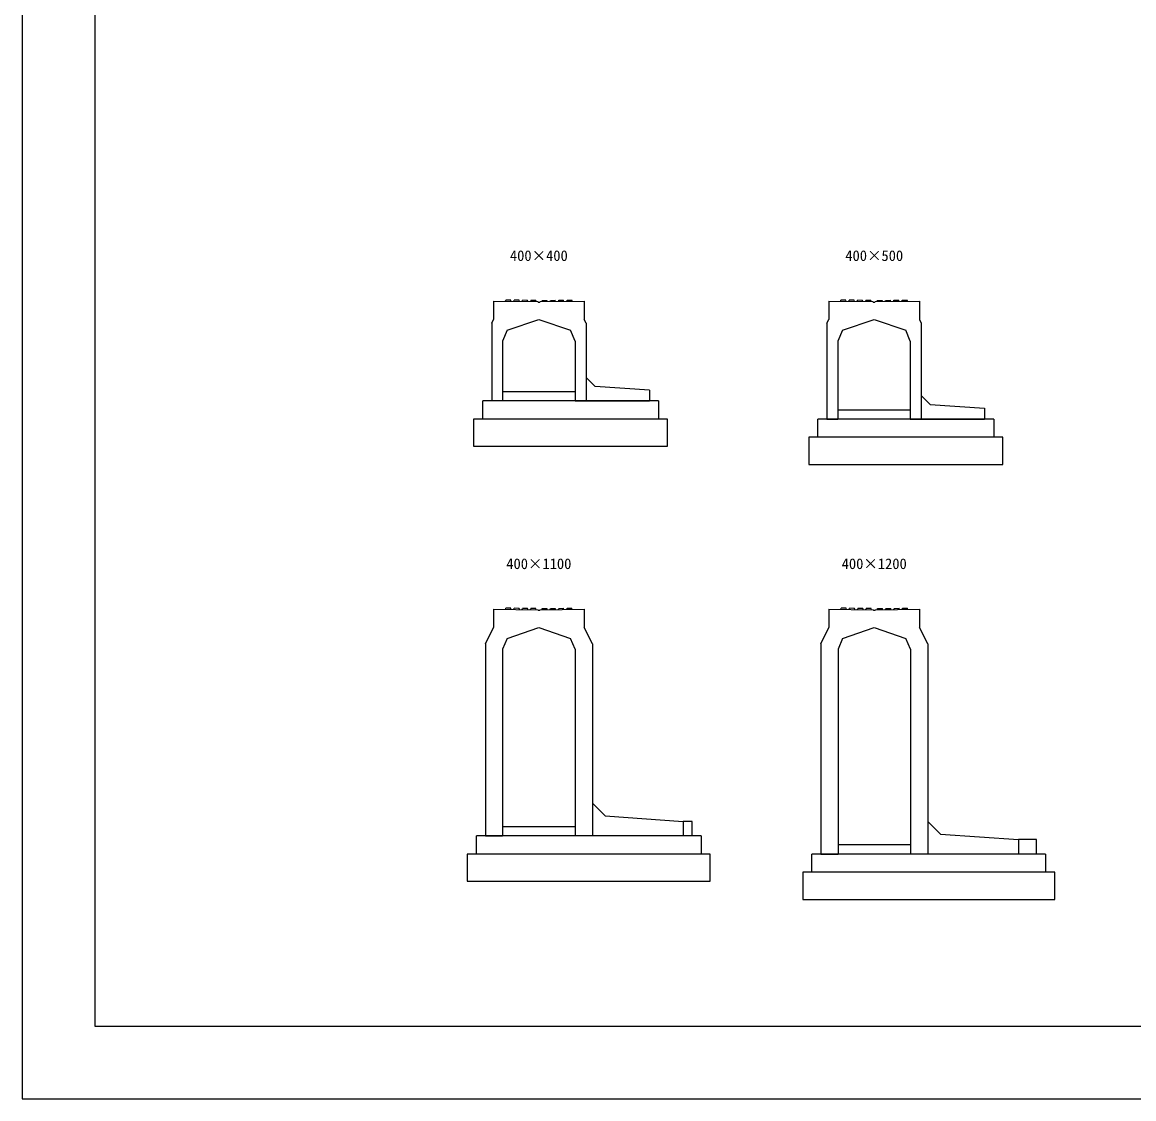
# Model space of a CAD drawing. Units: millimetres, scale not verified. Extents: x -16800 to 16800, y -5940 to 5940.
# Drawn here: x -16800 to -10669, y -5940 to 0 of the extents above; entities that cross this region are included whole.
import ezdxf
from ezdxf.enums import TextEntityAlignment as Align

# ---------------------------------------------------------------- set-up
doc = ezdxf.new("R2010")
doc.units = ezdxf.units.MM
doc.header["$LTSCALE"] = 20
for name, color, linetype, lineweight in [('0-1_Defpoints', 5, 'Continuous', 25), ('0-2_HATCH', 6, 'Continuous', 25), ('0-5_OUTLINE', 3, 'Continuous', 25), ('0-6_TXT', 7, 'Continuous', 25), ('0-7_WAKU', 3, 'Continuous', 25)]:
    doc.layers.add(name, color=color, linetype=linetype, lineweight=lineweight)
doc.styles.add('ＭＳ ゴシック', font='')
doc.styles.get('ＭＳ ゴシック').set_extended_font_data('MS Gothic')

msp = doc.modelspace()

# ---------------------------------------------------------------- linework, layer by layer
at = {"layer": '0-1_Defpoints'}
msp.add_lwpolyline([(-16800, -5940), (0, -5940), (0, 5940), (-16800, 5940)], close=True, dxfattribs=at)
at = {"layer": '0-2_HATCH'}
for p, q in [((-14134, -1539.8), (-14132.45, -1533.32)), ((-14105.45, -1533.59), (-14132.45, -1533.32)), ((-14104, -1540.1), (-14105.45, -1533.59)), ((-14088, -1540.26), (-14086.45, -1533.78)), ((-14059.45, -1534.05), (-14086.45, -1533.78)), ((-14058, -1540.56), (-14059.45, -1534.05)), ((-14042, -1540.72), (-14040.45, -1534.24)), ((-14013.45, -1534.51), (-14040.45, -1534.24)), ((-14012, -1541.02), (-14013.45, -1534.51)), ((-13996, -1541.18), (-13994.45, -1534.7)), ((-13967.45, -1534.97), (-13994.45, -1534.7)), ((-13966, -1541.48), (-13967.45, -1534.97)), ((-13934, -1541.48), (-13932.55, -1534.97)), ((-13932.55, -1534.97), (-13905.55, -1534.7)), ((-13904, -1541.18), (-13905.55, -1534.7)), ((-13888, -1541.02), (-13886.55, -1534.51)), ((-13886.55, -1534.51), (-13859.55, -1534.24)), ((-13858, -1540.72), (-13859.55, -1534.24)), ((-13842, -1540.56), (-13840.55, -1534.05)), ((-13840.55, -1534.05), (-13813.55, -1533.78)), ((-13812, -1540.26), (-13813.55, -1533.78)), ((-13796, -1540.1), (-13794.55, -1533.59)), ((-13794.55, -1533.59), (-13767.55, -1533.32)), ((-13766, -1539.8), (-13767.55, -1533.32)), ((-12285.48, -1539.8), (-12283.93, -1533.32)), ((-12256.93, -1533.59), (-12283.93, -1533.32)), ((-12255.48, -1540.1), (-12256.93, -1533.59)), ((-12239.48, -1540.26), (-12237.93, -1533.78)), ((-12210.93, -1534.05), (-12237.93, -1533.78)), ((-12209.48, -1540.56), (-12210.93, -1534.05)), ((-12193.48, -1540.72), (-12191.93, -1534.24)), ((-12164.93, -1534.51), (-12191.93, -1534.24)), ((-12163.48, -1541.02), (-12164.93, -1534.51)), ((-12147.48, -1541.18), (-12145.93, -1534.7)), ((-12118.93, -1534.97), (-12145.93, -1534.7)), ((-12117.48, -1541.48), (-12118.93, -1534.97)), ((-12085.48, -1541.48), (-12084.03, -1534.97)), ((-12084.03, -1534.97), (-12057.03, -1534.7)), ((-12055.48, -1541.18), (-12057.03, -1534.7)), ((-12039.48, -1541.02), (-12038.03, -1534.51)), ((-12038.03, -1534.51), (-12011.03, -1534.24)), ((-12009.48, -1540.72), (-12011.03, -1534.24)), ((-11993.48, -1540.56), (-11992.03, -1534.05)), ((-11992.03, -1534.05), (-11965.03, -1533.78)), ((-11963.48, -1540.26), (-11965.03, -1533.78)), ((-11947.48, -1540.1), (-11946.03, -1533.59)), ((-11946.03, -1533.59), (-11919.03, -1533.32)), ((-11917.48, -1539.8), (-11919.03, -1533.32)), ((-14134, -3239.8), (-14132.45, -3233.32)), ((-14105.45, -3233.59), (-14132.45, -3233.32)), ((-14104, -3240.1), (-14105.45, -3233.59)), ((-14088, -3240.26), (-14086.45, -3233.78)), ((-14059.45, -3234.05), (-14086.45, -3233.78)), ((-14058, -3240.56), (-14059.45, -3234.05)), ((-14042, -3240.72), (-14040.45, -3234.24)), ((-14013.45, -3234.51), (-14040.45, -3234.24)), ((-14012, -3241.02), (-14013.45, -3234.51)), ((-13996, -3241.18), (-13994.45, -3234.7)), ((-13967.45, -3234.97), (-13994.45, -3234.7)), ((-13966, -3241.48), (-13967.45, -3234.97)), ((-13934, -3241.48), (-13932.55, -3234.97)), ((-13932.55, -3234.97), (-13905.55, -3234.7)), ((-13904, -3241.18), (-13905.55, -3234.7)), ((-13888, -3241.02), (-13886.55, -3234.51)), ((-13886.55, -3234.51), (-13859.55, -3234.24)), ((-13858, -3240.72), (-13859.55, -3234.24)), ((-13842, -3240.56), (-13840.55, -3234.05)), ((-13840.55, -3234.05), (-13813.55, -3233.78)), ((-13812, -3240.26), (-13813.55, -3233.78)), ((-13796, -3240.1), (-13794.55, -3233.59)), ((-13794.55, -3233.59), (-13767.55, -3233.32)), ((-13766, -3239.8), (-13767.55, -3233.32)), ((-12284, -3239.8), (-12282.45, -3233.32)), ((-12255.45, -3233.59), (-12282.45, -3233.32)), ((-12254, -3240.1), (-12255.45, -3233.59)), ((-12238, -3240.26), (-12236.45, -3233.78)), ((-12209.45, -3234.05), (-12236.45, -3233.78)), ((-12208, -3240.56), (-12209.45, -3234.05)), ((-12192, -3240.72), (-12190.45, -3234.24)), ((-12163.45, -3234.51), (-12190.45, -3234.24)), ((-12162, -3241.02), (-12163.45, -3234.51)), ((-12146, -3241.18), (-12144.45, -3234.7)), ((-12117.45, -3234.97), (-12144.45, -3234.7)), ((-12116, -3241.48), (-12117.45, -3234.97)), ((-12084, -3241.48), (-12082.55, -3234.97)), ((-12082.55, -3234.97), (-12055.55, -3234.7)), ((-12054, -3241.18), (-12055.55, -3234.7)), ((-12038, -3241.02), (-12036.55, -3234.51)), ((-12036.55, -3234.51), (-12009.55, -3234.24)), ((-12008, -3240.72), (-12009.55, -3234.24)), ((-11992, -3240.56), (-11990.55, -3234.05)), ((-11990.55, -3234.05), (-11963.55, -3233.78)), ((-11962, -3240.26), (-11963.55, -3233.78)), ((-11946, -3240.1), (-11944.55, -3233.59)), ((-11944.55, -3233.59), (-11917.55, -3233.32)), ((-11916, -3239.8), (-11917.55, -3233.32))]:
    msp.add_line(p, q, dxfattribs=at)
at = {"layer": '0-5_OUTLINE'}
for p, q in [((-14200, -1539.14), (-13956, -1541.58)), ((-14200, -1539.14), (-14200, -1639.64)), ((-13954.5, -1544.84), (-13956, -1541.58)), ((-13954.5, -1544.84), (-13945.5, -1544.84)), ((-13945.5, -1544.84), (-13944, -1541.58)), ((-13944, -1541.58), (-13700, -1539.14)), ((-13700, -1539.14), (-13700, -1639.64)), ((-12351.48, -1539.14), (-12107.48, -1541.58)), ((-12351.48, -1539.14), (-12351.48, -1639.64)), ((-12105.98, -1544.84), (-12107.48, -1541.58)), ((-12105.98, -1544.84), (-12096.98, -1544.84)), ((-12096.98, -1544.84), (-12095.48, -1541.58)), ((-12095.48, -1541.58), (-11851.48, -1539.14)), ((-14210, -1659.64), (-14200, -1639.64)), ((-13690, -1659.64), (-13700, -1639.64)), ((-12361.48, -1659.64), (-12351.48, -1639.64)), ((-14210, -1659.64), (-14210, -2089.64)), ((-14124.8, -1699.64), (-14150, -1759.64)), ((-13750, -1759.64), (-13775.21, -1699.64)), ((-13690, -1659.64), (-13690, -2089.64)), ((-12361.48, -1659.64), (-12361.48, -2189.64)), ((-12276.28, -1699.64), (-12301.48, -1759.64)), ((-11901.48, -1759.64), (-11926.69, -1699.64)), ((-11841.48, -1659.64), (-11841.48, -2189.64)), ((-13750, -1759.64), (-13750, -2089.64)), ((-12301.48, -1759.64), (-12301.48, -2189.64)), ((-11901.48, -1759.64), (-11901.48, -2189.64)), ((-13690, -1959.64), (-13640, -2009.64)), ((-13340, -2029.64), (-13640, -2009.64)), ((-13750, -2039.64), (-14150, -2039.64)), ((-13340, -2029.64), (-13340, -2089.64)), ((-11791.48, -2109.64), (-11841.48, -2059.64)), ((-13290, -2089.64), (-14260, -2089.64)), ((-14260, -2189.64), (-14260, -2089.64)), ((-13750, -2089.64), (-13340, -2089.64)), ((-13290, -2089.64), (-13290, -2189.64)), ((-11901.48, -2139.64), (-12301.48, -2139.64)), ((-11791.48, -2109.64), (-11491.48, -2129.64)), ((-11491.48, -2129.64), (-11491.48, -2189.64)), ((-13240, -2189.64), (-14310, -2189.64)), ((-14310, -2189.64), (-14310, -2339.64)), ((-11441.48, -2189.64), (-12411.48, -2189.64)), ((-12411.48, -2289.64), (-12411.48, -2189.64)), ((-12361.48, -2189.64), (-12301.48, -2189.64)), ((-11901.48, -2189.64), (-11491.48, -2189.64)), ((-11441.48, -2189.64), (-11441.48, -2289.64)), ((-11391.48, -2289.64), (-12461.48, -2289.64)), ((-12461.48, -2289.64), (-12461.48, -2439.64)), ((-14200, -3239.14), (-13956, -3241.58)), ((-14200, -3239.14), (-14200, -3339.64)), ((-13954.5, -3244.84), (-13956, -3241.58)), ((-13954.5, -3244.84), (-13945.5, -3244.84)), ((-13945.5, -3244.84), (-13944, -3241.58)), ((-13944, -3241.58), (-13700, -3239.14)), ((-13700, -3239.14), (-13700, -3339.64)), ((-12350, -3239.14), (-12106, -3241.58)), ((-12350, -3239.14), (-12350, -3339.64)), ((-12104.5, -3244.84), (-12106, -3241.58)), ((-12104.5, -3244.84), (-12095.5, -3244.84)), ((-12095.5, -3244.84), (-12094, -3241.58)), ((-12094, -3241.58), (-11850, -3239.14)), ((-11850, -3239.14), (-11850, -3339.64)), ((-14245, -3429.64), (-14200, -3339.64)), ((-13655, -3429.64), (-13700, -3339.64)), ((-12395, -3429.64), (-12350, -3339.64)), ((-11805, -3429.64), (-11850, -3339.64)), ((-14245, -3429.64), (-14245, -4489.64)), ((-14124.8, -3399.64), (-14150, -3459.64)), ((-13750, -3459.64), (-13775.21, -3399.64)), ((-13655, -3429.64), (-13655, -4489.64)), ((-12395, -3429.64), (-12395, -4589.64)), ((-12274.8, -3399.64), (-12300, -3459.64)), ((-11900, -3459.64), (-11925.21, -3399.64)), ((-11805, -3429.64), (-11805, -4589.64)), ((-14150, -3459.64), (-14150, -4489.64)), ((-13750, -3459.64), (-13750, -4489.64)), ((-12300, -3459.64), (-12300, -4589.64)), ((-11900, -3459.64), (-11900, -4589.64)), ((-13585, -4379.66), (-13655, -4309.66)), ((-13585, -4379.66), (-13155, -4409.66)), ((-13155, -4409.66), (-13155, -4489.64)), ((-13105, -4409.66), (-13155, -4409.66)), ((-13105, -4489.66), (-13105, -4409.66)), ((-11735, -4479.66), (-11805, -4409.66)), ((-13750, -4439.64), (-14150, -4439.64)), ((-13055, -4489.64), (-14295, -4489.64)), ((-14295, -4589.64), (-14295, -4489.64)), ((-14245, -4489.64), (-14150, -4489.64)), ((-13105, -4489.66), (-13750, -4489.66)), ((-13055, -4489.64), (-13055, -4589.64)), ((-11735, -4479.66), (-11305, -4509.66)), ((-11305, -4509.66), (-11305, -4589.64)), ((-11205, -4509.66), (-11305, -4509.66)), ((-11205, -4589.66), (-11205, -4509.66)), ((-13005, -4589.64), (-14345, -4589.64)), ((-14345, -4589.64), (-14345, -4739.64)), ((-11155, -4589.64), (-12445, -4589.64)), ((-12445, -4689.64), (-12445, -4589.64)), ((-12395, -4589.64), (-12300, -4589.64)), ((-11900, -4539.64), (-12300, -4539.64)), ((-11205, -4589.66), (-11900, -4589.66)), ((-11155, -4589.64), (-11155, -4689.64)), ((-11105, -4689.64), (-12495, -4689.64)), ((-12495, -4689.64), (-12495, -4839.64))]:
    msp.add_line(p, q, dxfattribs=at)
for points in [[(-11851.48, -1539.14), (-11851.48, -1639.64), (-11841.48, -1659.64)], [(-14124.8, -1699.64), (-13950, -1639.64), (-13775.21, -1699.64)], [(-12276.28, -1699.64), (-12101.48, -1639.64), (-11926.69, -1699.64)], [(-14150, -1759.64), (-14150, -2089.64), (-14210, -2089.64)], [(-14310, -2339.64), (-13240, -2339.64), (-13240, -2189.64)], [(-12461.48, -2439.64), (-11391.48, -2439.64), (-11391.48, -2289.64)], [(-14124.8, -3399.64), (-13950, -3339.64), (-13775.21, -3399.64)], [(-12274.8, -3399.64), (-12100, -3339.64), (-11925.21, -3399.64)], [(-14345, -4739.64), (-13005, -4739.64), (-13005, -4589.64)], [(-12495, -4839.64), (-11105, -4839.64), (-11105, -4689.64)]]:
    msp.add_lwpolyline(points, dxfattribs=at)
at = {"layer": '0-7_WAKU'}
msp.add_lwpolyline([(-16400, -5540), (-400, -5540), (-400, 5540), (-16400, 5540)], close=True, dxfattribs=at)

# ---------------------------------------------------------------- texts
at = {"layer": '0-6_TXT', "style": 'ＭＳ ゴシック'}
for s, p in [('400×400', (-14110, -1334.84)), ('400×500', (-12260, -1334.84)), ('400×1100', (-14130, -3034.84)), ('400×1200', (-12280, -3034.84))]:
    msp.add_text(s, height=58.65, dxfattribs=at).set_placement(p, align=Align.BOTTOM_LEFT)

doc.saveas('drawing.dxf')
